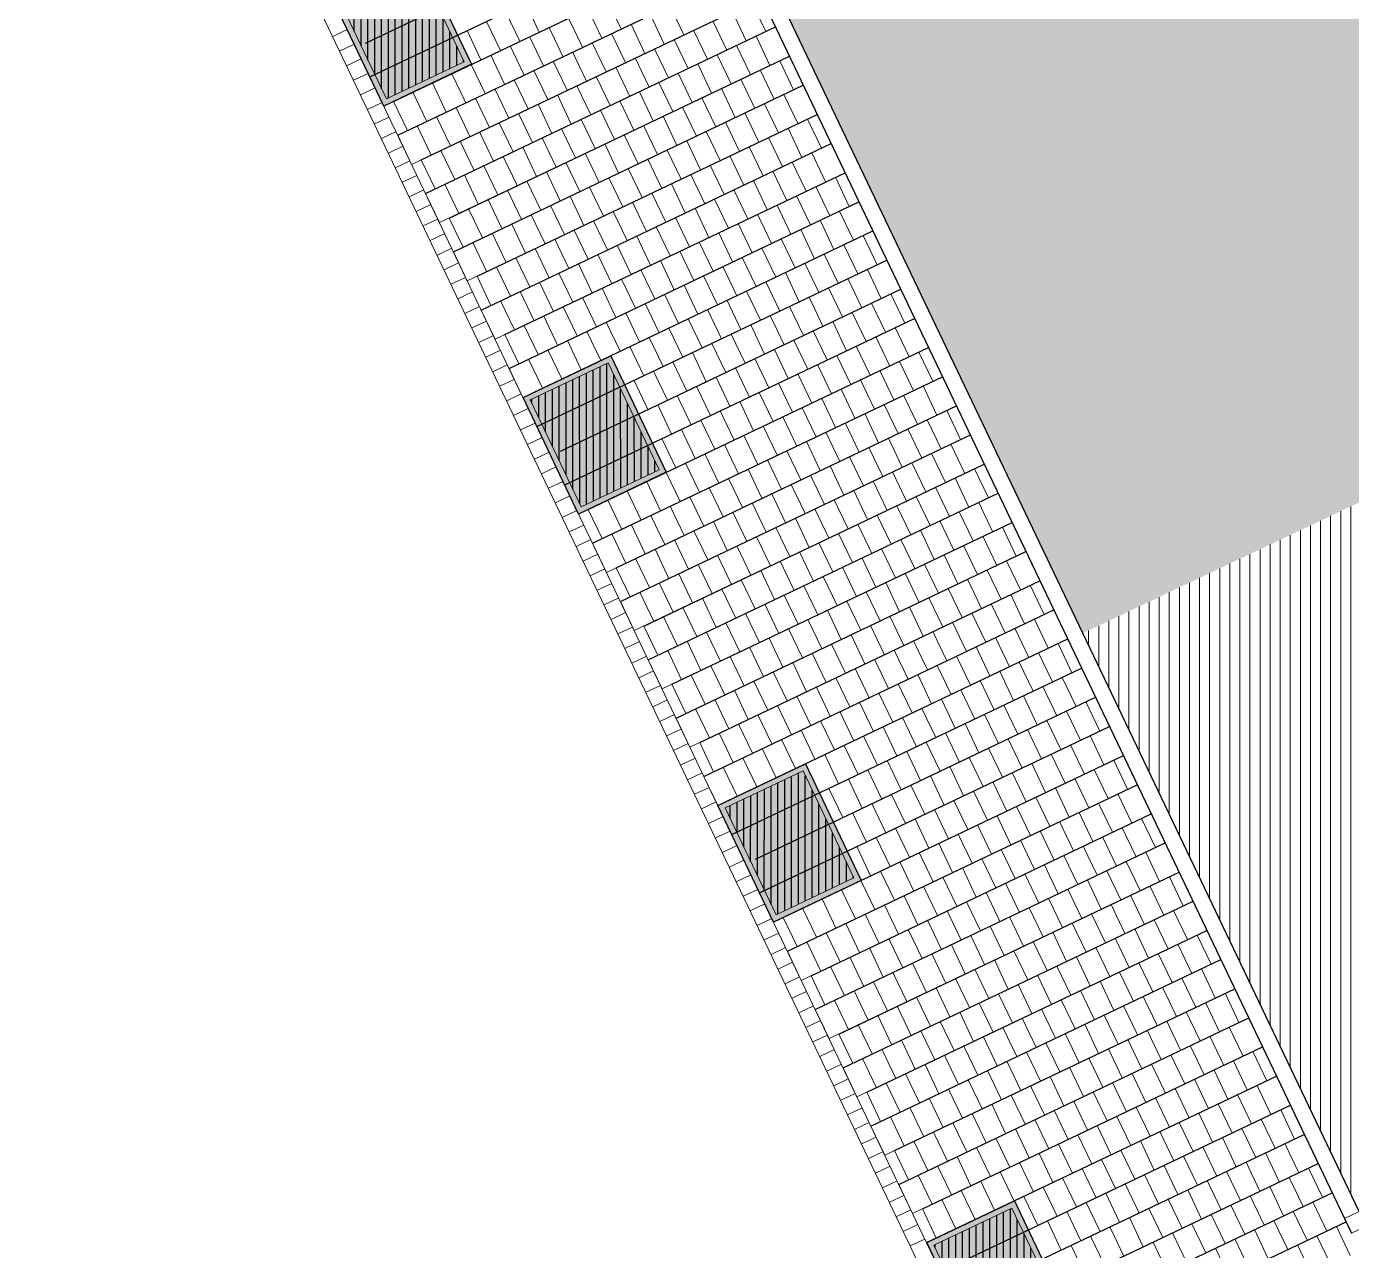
# Model space of a CAD drawing. Header units: metres. Extents: x 679599 to 680028, y 2748524 to 2748840.
# Drawn here: x 679599.68 to 679624.3, y 2748632.56 to 2748655.3 of the extents above; entities that cross this region are included whole.
import ezdxf

# ---------------------------------------------------------------- set-up
doc = ezdxf.new("R2010")
doc.units = ezdxf.units.M
doc.header["$LTSCALE"] = 5
doc.layers.add('00-AUX', color=2, linetype='Continuous', plot=False)
doc.layers.add('00-AUX Tree Pit', color=2, linetype='Continuous', plot=False)
for name, color, linetype, lineweight, plot in [('02-L-B-Channel', 140, 'Continuous', 5, False), ('02-L-B-Curb', 11, 'Continuous', 5, False), ('02-L-B-Gutter', 170, 'Continuous', 5, False)]:
    doc.layers.add(name, color=color, linetype=linetype, lineweight=lineweight, plot=plot)
for name, color, linetype, lineweight, true_color in [('02-L-Joints-Paviment_07_Precast Concrete Blocks 60X40', 7, 'Continuous', 5, 0x999999), ('03-TR-Pavement_01_Compacted Ground', 7, 'Continuous', 5, 0x5a4f30), ('03-TR-Pavement_06_Concrete Slab in situ', 7, 'Continuous', 9, 0xf7f7f7), ('03-TR-Pavement_07_Precast Concrete Blocks 60X40', 7, 'Continuous', 5, 0x999999)]:
    doc.layers.add(name, color=color, linetype=linetype, lineweight=lineweight, true_color=true_color)
doc.layers.add('03-TR-Tree Pit_Green', color=46, linetype='Continuous')
doc.layers.add('03-TR-Tree Pit_White', color=7, linetype='Continuous', true_color=0xfcfcfc)
doc.layers.add('04-BK-Tree Pit', color=6, linetype='Continuous', lineweight=5)

# ---------------------------------------------------------------- blocks, each defined once
blk = doc.blocks.new('*U19')
at = {"layer": '02-L-B-Channel'}
blk.add_lwpolyline([(0, 0), (0.001, 0.3)], dxfattribs=at)
blk = doc.blocks.new('*U20')
at = {"layer": '02-L-B-Curb', "color": 0, "linetype": 'ByBlock', "lineweight": -2, "transparency": 16777216, "rotation": 295.526997418791}
for p in [(679605.369, 2748655.112), (679605.498, 2748654.841), (679605.627, 2748654.571), (679605.756, 2748654.3), (679605.886, 2748654.029), (679606.015, 2748653.759), (679606.144, 2748653.488), (679606.274, 2748653.217), (679606.403, 2748652.946), (679606.532, 2748652.676), (679606.661, 2748652.405), (679606.791, 2748652.134), (679606.92, 2748651.864), (679607.049, 2748651.593), (679607.179, 2748651.322), (679607.308, 2748651.051), (679607.437, 2748650.781), (679607.566, 2748650.51), (679607.696, 2748650.239), (679607.825, 2748649.969), (679607.954, 2748649.698), (679608.084, 2748649.427), (679608.213, 2748649.156), (679608.342, 2748648.886), (679608.471, 2748648.615), (679608.601, 2748648.344), (679608.73, 2748648.074), (679608.859, 2748647.803), (679608.988, 2748647.532), (679609.118, 2748647.261), (679609.247, 2748646.991), (679609.376, 2748646.72), (679609.506, 2748646.449), (679609.635, 2748646.179), (679609.764, 2748645.908), (679609.893, 2748645.637), (679610.023, 2748645.366), (679610.152, 2748645.096), (679610.281, 2748644.825), (679610.411, 2748644.554), (679610.54, 2748644.284), (679610.669, 2748644.013), (679610.798, 2748643.742), (679610.928, 2748643.471), (679611.057, 2748643.201), (679611.186, 2748642.93), (679611.316, 2748642.659), (679611.445, 2748642.389), (679611.574, 2748642.118), (679611.703, 2748641.847), (679611.833, 2748641.576), (679611.962, 2748641.306), (679612.091, 2748641.035), (679612.221, 2748640.764), (679612.35, 2748640.494), (679612.479, 2748640.223), (679612.608, 2748639.952), (679612.738, 2748639.681), (679612.867, 2748639.411), (679612.996, 2748639.14), (679613.125, 2748638.869), (679613.255, 2748638.599), (679613.384, 2748638.328), (679613.513, 2748638.057), (679613.643, 2748637.786), (679613.772, 2748637.516), (679613.901, 2748637.245), (679614.03, 2748636.974), (679614.16, 2748636.704), (679614.289, 2748636.433), (679614.418, 2748636.162), (679614.548, 2748635.891), (679614.677, 2748635.621), (679614.806, 2748635.35), (679614.935, 2748635.079), (679615.065, 2748634.809), (679615.194, 2748634.538), (679615.323, 2748634.267), (679615.453, 2748633.996), (679615.582, 2748633.726), (679615.711, 2748633.455), (679615.84, 2748633.184), (679615.97, 2748632.914), (679616.099, 2748632.643)]:
    blk.add_blockref('*U19', p, dxfattribs=at)
blk = doc.blocks.new('ALCORQUE RECTANGULAR')
at = {"layer": '03-TR-Tree Pit_Green', "ltscale": 0.3}
h = blk.add_hatch(dxfattribs=at)
h.set_pattern_fill('ANSI31', color=256, scale=0.04, angle=-45)
h.set_pattern_definition([(360, (-2068898.16958, 3428624.0145), (3e-17, 0.127), [])])
h.paths.add_polyline_path([(679903.391, 2748647.421), (679902.702, 2748648.869), (679904.689, 2748649.814), (679905.377, 2748648.367)])
at = {"layer": '03-TR-Tree Pit_White'}
h = blk.add_hatch(color=256, dxfattribs=at)
h.dxf.hatch_style = 1
h.paths.add_polyline_path([(679903.344, 2748647.288), (679902.569, 2748648.916), (679904.736, 2748649.947), (679905.511, 2748648.319)])
at = {"layer": '02-L-B-Curb'}
blk.add_lwpolyline([(679903.344, 2748647.288), (679902.569, 2748648.916), (679904.736, 2748649.947), (679905.511, 2748648.319)], close=True, dxfattribs=at)
at = {"layer": '02-L-B-Curb', "color": 6}
blk.add_lwpolyline([(679903.391, 2748647.421), (679902.702, 2748648.868), (679904.689, 2748649.814), (679905.378, 2748648.366)], close=True, dxfattribs=at)

msp = doc.modelspace()

# ---------------------------------------------------------------- hatches: boundary and pattern name
at = {"layer": '03-TR-Pavement_01_Compacted Ground', "linetype": 'Continuous'}
h = msp.add_hatch(dxfattribs=at)
h.set_pattern_fill('ANSI31', color=256, scale=0.059, angle=45)
h.set_pattern_definition([(90, (652974.11672, 2717198.73223), (-0.187325, 0), [])])
h.paths.add_polyline_path([(679627.965, 2748648.126), (679619.306, 2748644.028), (679624.438, 2748633.281), (679643.219, 2748642.218), (679635.325, 2748666.118), (679612.376, 2748658.539), (679613.109, 2748657.004), (679621.777, 2748661.129)])
h.paths.add_polyline_path([(679643.184, 2748627.108), (679645.247, 2748622.773), (679640.913, 2748620.711), (679638.85, 2748625.045)])
h.paths.add_polyline_path([(679649.344, 2748581.128), (679662.013, 2748585.317), (679645.021, 2748636.762), (679626.168, 2748629.658)])
at = {"layer": '03-TR-Pavement_06_Concrete Slab in situ', "linetype": 'Continuous'}
h = msp.add_hatch(color=256, dxfattribs=at)
h.dxf.hatch_style = 1
h.paths.add_polyline_path([(679621.777, 2748661.129), (679613.109, 2748657.004), (679619.306, 2748644.028), (679627.965, 2748648.126)])

# ---------------------------------------------------------------- linework, layer by layer
at = {"layer": '00-AUX', "ltscale": 0.3}
for points in [[(679635.325, 2748666.118), (679643.219, 2748642.218), (679624.438, 2748633.281), (679612.376, 2748658.539)], [(679611.958, 2748658.717), (679624.296, 2748632.881)]]:
    msp.add_lwpolyline(points, dxfattribs=at)
at = {"layer": '00-AUX'}
for points in [[(679605.981, 2748654.99), (679612.302, 2748657.997)], [(679606.059, 2748654.362), (679612.561, 2748657.456)], [(679606.498, 2748653.907), (679612.819, 2748656.915)], [(679606.576, 2748653.279), (679613.078, 2748656.373)], [(679607.015, 2748652.824), (679613.336, 2748655.832)], [(679607.093, 2748652.196), (679613.595, 2748655.29)], [(679607.533, 2748651.741), (679613.853, 2748654.749)], [(679607.611, 2748651.114), (679614.112, 2748654.207)], [(679608.05, 2748650.658), (679614.371, 2748653.666)], [(679608.128, 2748650.031), (679614.629, 2748653.125)], [(679608.567, 2748649.575), (679614.888, 2748652.583)], [(679608.645, 2748648.948), (679615.146, 2748652.042)], [(679609.084, 2748648.492), (679615.405, 2748651.5)], [(679609.162, 2748647.865), (679615.663, 2748650.959)], [(679609.601, 2748647.41), (679615.922, 2748650.417)], [(679609.679, 2748646.782), (679616.18, 2748649.876)], [(679610.118, 2748646.327), (679616.439, 2748649.335)], [(679610.196, 2748645.699), (679616.698, 2748648.793)], [(679610.635, 2748645.244), (679616.956, 2748648.252)], [(679610.713, 2748644.616), (679617.215, 2748647.71)], [(679611.152, 2748644.161), (679617.473, 2748647.169)], [(679611.23, 2748643.534), (679617.732, 2748646.627)], [(679611.67, 2748643.078), (679617.99, 2748646.086)], [(679611.748, 2748642.451), (679618.249, 2748645.545)], [(679612.187, 2748641.995), (679618.508, 2748645.003)], [(679612.265, 2748641.368), (679618.766, 2748644.462)], [(679612.704, 2748640.912), (679619.025, 2748643.92)], [(679612.782, 2748640.285), (679619.283, 2748643.379)], [(679613.221, 2748639.83), (679619.542, 2748642.837)], [(679613.299, 2748639.202), (679619.8, 2748642.296)], [(679613.738, 2748638.747), (679620.059, 2748641.755)], [(679613.816, 2748638.119), (679620.317, 2748641.213)], [(679614.255, 2748637.664), (679620.576, 2748640.672)], [(679614.333, 2748637.036), (679620.835, 2748640.13)], [(679614.772, 2748636.581), (679621.093, 2748639.589)], [(679614.85, 2748635.954), (679621.352, 2748639.047)], [(679615.289, 2748635.498), (679621.61, 2748638.506)], [(679615.367, 2748634.871), (679621.869, 2748637.964)], [(679615.807, 2748634.415), (679622.127, 2748637.423)], [(679615.885, 2748633.788), (679622.386, 2748636.882)], [(679616.324, 2748633.332), (679622.645, 2748636.34)], [(679616.402, 2748632.705), (679622.903, 2748635.799)], [(679616.841, 2748632.249), (679623.162, 2748635.257)], [(679616.919, 2748631.622), (679623.42, 2748634.716)], [(679617.358, 2748631.167), (679623.679, 2748634.174)], [(679617.436, 2748630.539), (679623.937, 2748633.633)], [(679617.875, 2748630.084), (679624.196, 2748633.092)]]:
    msp.add_lwpolyline(points, dxfattribs=at)
at = {"layer": '00-AUX Tree Pit'}
for points in [[(679607.946, 2748654.596), (679606.318, 2748653.821), (679605.286, 2748655.988), (679606.915, 2748656.763)], [(679611.566, 2748647.016), (679609.938, 2748646.241), (679608.906, 2748648.408), (679610.535, 2748649.183)], [(679615.185, 2748639.435), (679613.557, 2748638.661), (679612.526, 2748640.828), (679614.154, 2748641.603)], [(679619.064, 2748631.314), (679617.436, 2748630.539), (679616.404, 2748632.706), (679618.033, 2748633.481)]]:
    msp.add_lwpolyline(points, close=True, dxfattribs=at)
at = {"layer": '02-L-B-Channel'}
for points in [[(679599.951, 2748667.152), (679667.864, 2748524.936)], [(679667.589, 2748524.823), (679599.68, 2748667.024)]]:
    msp.add_lwpolyline(points, dxfattribs=at)
at = {"layer": '02-L-B-Curb', "ltscale": 0.3}
for points in [[(679612.376, 2748658.539), (679624.438, 2748633.281)], [(679612.089, 2748658.444), (679624.167, 2748633.152)]]:
    msp.add_lwpolyline(points, dxfattribs=at)
at = {"layer": '02-L-B-Gutter'}
msp.add_lwpolyline([(679624.296, 2748632.881), (679643.587, 2748642.061), (679643.492, 2748642.348), (679624.167, 2748633.152), (679624.296, 2748632.881)], dxfattribs=at)
at = {"layer": '02-L-Joints-Paviment_07_Precast Concrete Blocks 60X40'}
for points in [[(679610.471, 2748655.797), (679610.73, 2748655.256)], [(679608.588, 2748655.565), (679608.846, 2748655.024)], [(679608.949, 2748655.737), (679609.207, 2748655.196)], [(679610.11, 2748655.625), (679610.369, 2748655.084)], [(679611.633, 2748655.686), (679611.892, 2748655.144)], [(679612.795, 2748655.574), (679613.053, 2748655.032)], [(679613.156, 2748655.746), (679613.414, 2748655.204)], [(679608.226, 2748655.393), (679608.485, 2748654.852)], [(679609.749, 2748655.454), (679610.008, 2748654.912)], [(679610.911, 2748655.342), (679611.169, 2748654.8)], [(679611.272, 2748655.514), (679611.53, 2748654.972)], [(679612.433, 2748655.402), (679612.692, 2748654.861)], [(679607.865, 2748655.222), (679608.124, 2748654.68)], [(679609.027, 2748655.11), (679609.285, 2748654.568)], [(679609.388, 2748655.282), (679609.646, 2748654.74)], [(679610.549, 2748655.17), (679610.808, 2748654.629)], [(679611.711, 2748655.058), (679611.97, 2748654.517)], [(679612.072, 2748655.23), (679612.331, 2748654.689)], [(679613.234, 2748655.118), (679613.492, 2748654.577)], [(679613.595, 2748655.29), (679613.853, 2748654.749)], [(679608.666, 2748654.938), (679608.924, 2748654.397)], [(679609.827, 2748654.826), (679610.086, 2748654.285)], [(679610.188, 2748654.998), (679610.447, 2748654.457)], [(679611.35, 2748654.886), (679611.608, 2748654.345)], [(679612.872, 2748654.946), (679613.131, 2748654.405)], [(679607.943, 2748654.594), (679608.202, 2748654.053)], [(679608.304, 2748654.766), (679608.563, 2748654.225)], [(679609.466, 2748654.654), (679609.724, 2748654.113)], [(679610.989, 2748654.714), (679611.247, 2748654.173)], [(679612.15, 2748654.603), (679612.409, 2748654.061)], [(679612.511, 2748654.775), (679612.77, 2748654.233)], [(679613.673, 2748654.663), (679613.931, 2748654.121)], [(679607.582, 2748654.422), (679607.84, 2748653.881)], [(679609.105, 2748654.482), (679609.363, 2748653.941)], [(679610.266, 2748654.371), (679610.525, 2748653.829)], [(679610.627, 2748654.543), (679610.886, 2748654.001)], [(679611.789, 2748654.431), (679612.047, 2748653.889)], [(679612.95, 2748654.319), (679613.209, 2748653.778)], [(679613.312, 2748654.491), (679613.57, 2748653.95)], [(679606.86, 2748654.079), (679607.118, 2748653.537)], [(679607.221, 2748654.25), (679607.479, 2748653.709)], [(679608.382, 2748654.139), (679608.641, 2748653.597)], [(679608.743, 2748654.311), (679609.002, 2748653.769)], [(679609.905, 2748654.199), (679610.164, 2748653.657)], [(679611.067, 2748654.087), (679611.325, 2748653.546)], [(679611.428, 2748654.259), (679611.686, 2748653.718)], [(679612.589, 2748654.147), (679612.848, 2748653.606)], [(679614.112, 2748654.207), (679614.371, 2748653.666)], [(679606.498, 2748653.907), (679606.757, 2748653.365)], [(679608.021, 2748653.967), (679608.28, 2748653.425)], [(679609.183, 2748653.855), (679609.441, 2748653.314)], [(679609.544, 2748654.027), (679609.802, 2748653.486)], [(679610.705, 2748653.915), (679610.964, 2748653.374)], [(679612.228, 2748653.975), (679612.487, 2748653.434)], [(679613.39, 2748653.864), (679613.648, 2748653.322)], [(679613.751, 2748654.036), (679614.009, 2748653.494)], [(679607.299, 2748653.623), (679607.557, 2748653.082)], [(679607.66, 2748653.795), (679607.918, 2748653.254)], [(679608.821, 2748653.683), (679609.08, 2748653.142)], [(679610.344, 2748653.743), (679610.603, 2748653.202)], [(679611.506, 2748653.632), (679611.764, 2748653.09)], [(679611.867, 2748653.803), (679612.125, 2748653.262)], [(679613.028, 2748653.692), (679613.287, 2748653.15)], [(679614.19, 2748653.58), (679614.449, 2748653.039)], [(679606.938, 2748653.451), (679607.196, 2748652.91)], [(679608.099, 2748653.339), (679608.358, 2748652.798)], [(679608.46, 2748653.511), (679608.719, 2748652.97)], [(679609.622, 2748653.4), (679609.88, 2748652.858)], [(679609.983, 2748653.571), (679610.242, 2748653.03)], [(679611.145, 2748653.46), (679611.403, 2748652.918)], [(679612.306, 2748653.348), (679612.565, 2748652.807)], [(679612.667, 2748653.52), (679612.926, 2748652.978)], [(679613.829, 2748653.408), (679614.087, 2748652.867)], [(679606.576, 2748653.279), (679606.835, 2748652.738)], [(679607.738, 2748653.168), (679607.996, 2748652.626)], [(679609.261, 2748653.228), (679609.519, 2748652.686)], [(679610.422, 2748653.116), (679610.681, 2748652.575)], [(679610.783, 2748653.288), (679611.042, 2748652.746)], [(679611.945, 2748653.176), (679612.203, 2748652.635)], [(679613.468, 2748653.236), (679613.726, 2748652.695)], [(679614.629, 2748653.125), (679614.888, 2748652.583)], [(679607.377, 2748652.996), (679607.635, 2748652.454)], [(679608.538, 2748652.884), (679608.797, 2748652.343)], [(679608.899, 2748653.056), (679609.158, 2748652.514)], [(679610.061, 2748652.944), (679610.32, 2748652.403)], [(679611.584, 2748653.004), (679611.842, 2748652.463)], [(679612.745, 2748652.893), (679613.004, 2748652.351)], [(679613.106, 2748653.064), (679613.365, 2748652.523)], [(679614.268, 2748652.953), (679614.526, 2748652.411)], [(679607.015, 2748652.824), (679607.274, 2748652.282)], [(679608.177, 2748652.712), (679608.436, 2748652.171)], [(679609.339, 2748652.6), (679609.597, 2748652.059)], [(679609.7, 2748652.772), (679609.958, 2748652.231)], [(679610.861, 2748652.66), (679611.12, 2748652.119)], [(679611.222, 2748652.832), (679611.481, 2748652.291)], [(679612.384, 2748652.721), (679612.643, 2748652.179)], [(679613.546, 2748652.609), (679613.804, 2748652.067)], [(679613.907, 2748652.781), (679614.165, 2748652.239)], [(679607.455, 2748652.368), (679607.713, 2748651.827)], [(679607.816, 2748652.54), (679608.074, 2748651.999)], [(679608.977, 2748652.428), (679609.236, 2748651.887)], [(679610.5, 2748652.489), (679610.759, 2748651.947)], [(679611.662, 2748652.377), (679611.92, 2748651.835)], [(679612.023, 2748652.549), (679612.281, 2748652.007)], [(679613.184, 2748652.437), (679613.443, 2748651.896)], [(679614.707, 2748652.497), (679614.966, 2748651.956)], [(679607.093, 2748652.196), (679607.352, 2748651.655)], [(679608.616, 2748652.257), (679608.875, 2748651.715)], [(679609.778, 2748652.145), (679610.036, 2748651.603)], [(679610.139, 2748652.317), (679610.397, 2748651.775)], [(679611.3, 2748652.205), (679611.559, 2748651.664)], [(679612.823, 2748652.265), (679613.082, 2748651.724)], [(679613.985, 2748652.153), (679614.243, 2748651.612)], [(679614.346, 2748652.325), (679614.604, 2748651.784)], [(679607.894, 2748651.913), (679608.152, 2748651.371)], [(679608.255, 2748652.085), (679608.514, 2748651.543)], [(679609.417, 2748651.973), (679609.675, 2748651.432)], [(679610.578, 2748651.861), (679610.837, 2748651.32)], [(679610.939, 2748652.033), (679611.198, 2748651.492)], [(679612.101, 2748651.921), (679612.359, 2748651.38)], [(679612.462, 2748652.093), (679612.721, 2748651.552)], [(679613.624, 2748651.982), (679613.882, 2748651.44)], [(679614.785, 2748651.87), (679615.044, 2748651.328)], [(679615.146, 2748652.042), (679615.405, 2748651.5)], [(679607.533, 2748651.741), (679607.791, 2748651.2)], [(679608.694, 2748651.629), (679608.953, 2748651.088)], [(679609.055, 2748651.801), (679609.314, 2748651.26)], [(679610.217, 2748651.689), (679610.475, 2748651.148)], [(679611.74, 2748651.75), (679611.998, 2748651.208)], [(679612.901, 2748651.638), (679613.16, 2748651.096)], [(679613.262, 2748651.81), (679613.521, 2748651.268)], [(679614.424, 2748651.698), (679614.682, 2748651.156)], [(679608.333, 2748651.457), (679608.592, 2748650.916)], [(679609.856, 2748651.517), (679610.114, 2748650.976)], [(679611.017, 2748651.406), (679611.276, 2748650.864)], [(679611.378, 2748651.578), (679611.637, 2748651.036)], [(679612.54, 2748651.466), (679612.799, 2748650.924)], [(679614.063, 2748651.526), (679614.321, 2748650.985)], [(679615.224, 2748651.414), (679615.483, 2748650.873)], [(679607.972, 2748651.285), (679608.23, 2748650.744)], [(679609.133, 2748651.174), (679609.392, 2748650.632)], [(679609.494, 2748651.346), (679609.753, 2748650.804)], [(679610.656, 2748651.234), (679610.915, 2748650.692)], [(679611.818, 2748651.122), (679612.076, 2748650.581)], [(679612.179, 2748651.294), (679612.437, 2748650.753)], [(679613.34, 2748651.182), (679613.599, 2748650.641)], [(679613.701, 2748651.354), (679613.96, 2748650.813)], [(679614.863, 2748651.242), (679615.122, 2748650.701)], [(679607.611, 2748651.114), (679607.869, 2748650.572)], [(679608.772, 2748651.002), (679609.031, 2748650.46)], [(679609.934, 2748650.89), (679610.192, 2748650.349)], [(679610.295, 2748651.062), (679610.553, 2748650.521)], [(679611.456, 2748650.95), (679611.715, 2748650.409)], [(679612.979, 2748651.01), (679613.238, 2748650.469)], [(679614.141, 2748650.899), (679614.399, 2748650.357)], [(679614.502, 2748651.071), (679614.76, 2748650.529)], [(679615.663, 2748650.959), (679615.922, 2748650.417)], [(679608.05, 2748650.658), (679608.308, 2748650.117)], [(679608.411, 2748650.83), (679608.669, 2748650.289)], [(679609.572, 2748650.718), (679609.831, 2748650.177)], [(679611.095, 2748650.778), (679611.354, 2748650.237)], [(679612.257, 2748650.667), (679612.515, 2748650.125)], [(679612.618, 2748650.839), (679612.876, 2748650.297)], [(679613.779, 2748650.727), (679614.038, 2748650.185)], [(679615.302, 2748650.787), (679615.561, 2748650.246)], [(679609.211, 2748650.546), (679609.47, 2748650.005)], [(679610.373, 2748650.435), (679610.631, 2748649.893)], [(679610.734, 2748650.607), (679610.993, 2748650.065)], [(679611.896, 2748650.495), (679612.154, 2748649.953)], [(679613.057, 2748650.383), (679613.316, 2748649.842)], [(679613.418, 2748650.555), (679613.677, 2748650.013)], [(679614.58, 2748650.443), (679614.838, 2748649.902)], [(679614.941, 2748650.615), (679615.2, 2748650.074)], [(679608.489, 2748650.203), (679608.747, 2748649.661)], [(679608.85, 2748650.374), (679609.109, 2748649.833)], [(679610.012, 2748650.263), (679610.27, 2748649.721)], [(679611.173, 2748650.151), (679611.432, 2748649.61)], [(679611.534, 2748650.323), (679611.793, 2748649.781)], [(679612.696, 2748650.211), (679612.954, 2748649.67)], [(679614.219, 2748650.271), (679614.477, 2748649.73)], [(679615.38, 2748650.16), (679615.639, 2748649.618)], [(679615.741, 2748650.331), (679616, 2748649.79)], [(679608.128, 2748650.031), (679608.386, 2748649.489)], [(679609.289, 2748649.919), (679609.548, 2748649.378)], [(679609.65, 2748650.091), (679609.909, 2748649.549)], [(679610.812, 2748649.979), (679611.071, 2748649.438)], [(679612.335, 2748650.039), (679612.593, 2748649.498)], [(679613.496, 2748649.928), (679613.755, 2748649.386)], [(679613.857, 2748650.099), (679614.116, 2748649.558)], [(679615.019, 2748649.988), (679615.278, 2748649.446)], [(679608.928, 2748649.747), (679609.187, 2748649.206)], [(679610.451, 2748649.807), (679610.709, 2748649.266)], [(679611.612, 2748649.696), (679611.871, 2748649.154)], [(679611.974, 2748649.867), (679612.232, 2748649.326)], [(679613.135, 2748649.756), (679613.394, 2748649.214)], [(679614.297, 2748649.644), (679614.555, 2748649.103)], [(679614.658, 2748649.816), (679614.916, 2748649.274)], [(679615.819, 2748649.704), (679616.078, 2748649.163)], [(679616.18, 2748649.876), (679616.439, 2748649.335)], [(679608.567, 2748649.575), (679608.825, 2748649.034)], [(679609.728, 2748649.464), (679609.987, 2748648.922)], [(679610.09, 2748649.635), (679610.348, 2748649.094)], [(679611.251, 2748649.524), (679611.51, 2748648.982)], [(679612.413, 2748649.412), (679612.671, 2748648.87)], [(679612.774, 2748649.584), (679613.032, 2748649.042)], [(679613.935, 2748649.472), (679614.194, 2748648.931)], [(679615.458, 2748649.532), (679615.717, 2748648.991)], [(679609.367, 2748649.292), (679609.626, 2748648.75)], [(679610.89, 2748649.352), (679611.148, 2748648.81)], [(679612.051, 2748649.24), (679612.31, 2748648.699)], [(679613.574, 2748649.3), (679613.833, 2748648.759)], [(679614.736, 2748649.188), (679614.994, 2748648.647)], [(679615.097, 2748649.36), (679615.355, 2748648.819)], [(679616.258, 2748649.249), (679616.517, 2748648.707)], [(679608.645, 2748648.948), (679608.903, 2748648.406)], [(679609.006, 2748649.12), (679609.265, 2748648.578)], [(679611.69, 2748649.068), (679611.949, 2748648.527)], [(679612.852, 2748648.956), (679613.11, 2748648.415)], [(679613.213, 2748649.128), (679613.472, 2748648.587)], [(679614.375, 2748649.017), (679614.633, 2748648.475)], [(679615.536, 2748648.905), (679615.795, 2748648.363)], [(679615.897, 2748649.077), (679616.156, 2748648.535)], [(679610.968, 2748648.724), (679611.226, 2748648.183)], [(679611.329, 2748648.896), (679611.588, 2748648.355)], [(679612.491, 2748648.785), (679612.749, 2748648.243)], [(679613.652, 2748648.673), (679613.911, 2748648.131)], [(679614.013, 2748648.845), (679614.272, 2748648.303)], [(679615.175, 2748648.733), (679615.433, 2748648.192)], [(679616.698, 2748648.793), (679616.956, 2748648.252)], [(679611.768, 2748648.441), (679612.027, 2748647.899)], [(679612.129, 2748648.613), (679612.388, 2748648.071)], [(679613.291, 2748648.501), (679613.55, 2748647.96)], [(679614.814, 2748648.561), (679615.072, 2748648.02)], [(679615.975, 2748648.449), (679616.234, 2748647.908)], [(679616.336, 2748648.621), (679616.595, 2748648.08)], [(679611.407, 2748648.269), (679611.666, 2748647.727)], [(679612.93, 2748648.329), (679613.188, 2748647.788)], [(679614.091, 2748648.217), (679614.35, 2748647.676)], [(679614.453, 2748648.389), (679614.711, 2748647.848)], [(679615.614, 2748648.277), (679615.873, 2748647.736)], [(679616.776, 2748648.166), (679617.034, 2748647.624)], [(679612.207, 2748647.985), (679612.466, 2748647.444)], [(679612.569, 2748648.157), (679612.827, 2748647.616)], [(679613.73, 2748648.045), (679613.989, 2748647.504)], [(679614.892, 2748647.934), (679615.15, 2748647.392)], [(679615.253, 2748648.106), (679615.511, 2748647.564)], [(679616.414, 2748647.994), (679616.673, 2748647.452)], [(679611.846, 2748647.813), (679612.105, 2748647.272)], [(679613.008, 2748647.702), (679613.266, 2748647.16)], [(679613.369, 2748647.874), (679613.628, 2748647.332)], [(679614.53, 2748647.762), (679614.789, 2748647.22)], [(679616.053, 2748647.822), (679616.312, 2748647.281)], [(679617.215, 2748647.71), (679617.473, 2748647.169)], [(679611.485, 2748647.642), (679611.744, 2748647.1)], [(679612.647, 2748647.53), (679612.905, 2748646.988)], [(679614.169, 2748647.59), (679614.428, 2748647.049)], [(679615.331, 2748647.478), (679615.589, 2748646.937)], [(679615.692, 2748647.65), (679615.951, 2748647.109)], [(679616.854, 2748647.538), (679617.112, 2748646.997)], [(679611.924, 2748647.186), (679612.183, 2748646.645)], [(679612.285, 2748647.358), (679612.544, 2748646.817)], [(679613.447, 2748647.246), (679613.705, 2748646.705)], [(679613.808, 2748647.418), (679614.067, 2748646.877)], [(679614.97, 2748647.306), (679615.228, 2748646.765)], [(679616.131, 2748647.195), (679616.39, 2748646.653)], [(679616.492, 2748647.366), (679616.751, 2748646.825)], [(679611.563, 2748647.014), (679611.822, 2748646.473)], [(679613.086, 2748647.074), (679613.344, 2748646.533)], [(679614.247, 2748646.963), (679614.506, 2748646.421)], [(679614.608, 2748647.134), (679614.867, 2748646.593)], [(679615.77, 2748647.023), (679616.029, 2748646.481)], [(679617.293, 2748647.083), (679617.551, 2748646.541)], [(679611.202, 2748646.842), (679611.46, 2748646.301)], [(679612.363, 2748646.731), (679612.622, 2748646.189)], [(679612.725, 2748646.902), (679612.983, 2748646.361)], [(679613.886, 2748646.791), (679614.145, 2748646.249)], [(679615.409, 2748646.851), (679615.667, 2748646.309)], [(679616.57, 2748646.739), (679616.829, 2748646.198)], [(679616.932, 2748646.911), (679617.19, 2748646.37)], [(679610.479, 2748646.499), (679610.738, 2748645.957)], [(679610.841, 2748646.67), (679611.099, 2748646.129)], [(679612.002, 2748646.559), (679612.261, 2748646.017)], [(679613.164, 2748646.447), (679613.422, 2748645.906)], [(679613.525, 2748646.619), (679613.783, 2748646.077)], [(679614.686, 2748646.507), (679614.945, 2748645.966)], [(679615.048, 2748646.679), (679615.306, 2748646.138)], [(679616.209, 2748646.567), (679616.468, 2748646.026)], [(679617.371, 2748646.455), (679617.629, 2748645.914)], [(679617.732, 2748646.627), (679617.99, 2748646.086)], [(679610.118, 2748646.327), (679610.377, 2748645.785)], [(679611.28, 2748646.215), (679611.538, 2748645.674)], [(679611.641, 2748646.387), (679611.9, 2748645.845)], [(679612.802, 2748646.275), (679613.061, 2748645.734)], [(679614.325, 2748646.335), (679614.584, 2748645.794)], [(679615.487, 2748646.223), (679615.745, 2748645.682)], [(679615.848, 2748646.395), (679616.107, 2748645.854)], [(679617.009, 2748646.284), (679617.268, 2748645.742)], [(679610.919, 2748646.043), (679611.177, 2748645.502)], [(679612.441, 2748646.103), (679612.7, 2748645.562)], [(679613.603, 2748645.991), (679613.861, 2748645.45)], [(679613.964, 2748646.163), (679614.223, 2748645.622)], [(679615.126, 2748646.052), (679615.384, 2748645.51)], [(679616.648, 2748646.112), (679616.907, 2748645.57)], [(679617.81, 2748646), (679618.068, 2748645.459)], [(679610.557, 2748645.871), (679610.816, 2748645.33)], [(679611.719, 2748645.759), (679611.977, 2748645.218)], [(679612.08, 2748645.931), (679612.339, 2748645.39)], [(679613.242, 2748645.82), (679613.5, 2748645.278)], [(679614.403, 2748645.708), (679614.662, 2748645.166)], [(679614.764, 2748645.88), (679615.023, 2748645.338)], [(679615.926, 2748645.768), (679616.184, 2748645.227)], [(679616.287, 2748645.94), (679616.546, 2748645.398)], [(679617.449, 2748645.828), (679617.707, 2748645.287)], [(679610.196, 2748645.699), (679610.455, 2748645.158)], [(679611.358, 2748645.588), (679611.616, 2748645.046)], [(679612.519, 2748645.476), (679612.778, 2748644.934)], [(679612.88, 2748645.648), (679613.139, 2748645.106)], [(679614.042, 2748645.536), (679614.301, 2748644.995)], [(679615.565, 2748645.596), (679615.823, 2748645.055)], [(679616.726, 2748645.484), (679616.985, 2748644.943)], [(679617.087, 2748645.656), (679617.346, 2748645.115)], [(679618.249, 2748645.545), (679618.508, 2748645.003)], [(679610.635, 2748645.244), (679610.894, 2748644.702)], [(679610.997, 2748645.416), (679611.255, 2748644.874)], [(679612.158, 2748645.304), (679612.417, 2748644.763)], [(679613.681, 2748645.364), (679613.939, 2748644.823)], [(679614.842, 2748645.252), (679615.101, 2748644.711)], [(679615.204, 2748645.424), (679615.462, 2748644.883)], [(679616.365, 2748645.312), (679616.624, 2748644.771)], [(679617.888, 2748645.373), (679618.146, 2748644.831)], [(679611.797, 2748645.132), (679612.055, 2748644.591)], [(679612.958, 2748645.02), (679613.217, 2748644.479)], [(679613.32, 2748645.192), (679613.578, 2748644.651)], [(679614.481, 2748645.08), (679614.74, 2748644.539)], [(679615.643, 2748644.969), (679615.901, 2748644.427)], [(679616.004, 2748645.141), (679616.262, 2748644.599)], [(679617.165, 2748645.029), (679617.424, 2748644.487)], [(679617.527, 2748645.201), (679617.785, 2748644.659)], [(679611.075, 2748644.788), (679611.333, 2748644.247)], [(679611.436, 2748644.96), (679611.694, 2748644.419)], [(679612.597, 2748644.848), (679612.856, 2748644.307)], [(679613.759, 2748644.737), (679614.017, 2748644.195)], [(679614.12, 2748644.909), (679614.379, 2748644.367)], [(679615.282, 2748644.797), (679615.54, 2748644.255)], [(679616.804, 2748644.857), (679617.063, 2748644.316)], [(679617.966, 2748644.745), (679618.224, 2748644.204)], [(679618.327, 2748644.917), (679618.586, 2748644.376)], [(679610.713, 2748644.616), (679610.972, 2748644.075)], [(679611.875, 2748644.505), (679612.133, 2748643.963)], [(679612.236, 2748644.677), (679612.495, 2748644.135)], [(679613.398, 2748644.565), (679613.656, 2748644.023)], [(679614.92, 2748644.625), (679615.179, 2748644.084)], [(679616.082, 2748644.513), (679616.34, 2748643.972)], [(679616.443, 2748644.685), (679616.702, 2748644.144)], [(679617.605, 2748644.573), (679617.863, 2748644.032)], [(679611.514, 2748644.333), (679611.772, 2748643.791)], [(679613.036, 2748644.393), (679613.295, 2748643.852)], [(679614.198, 2748644.281), (679614.456, 2748643.74)], [(679614.559, 2748644.453), (679614.818, 2748643.912)], [(679615.721, 2748644.341), (679615.979, 2748643.8)], [(679616.882, 2748644.23), (679617.141, 2748643.688)], [(679617.243, 2748644.402), (679617.502, 2748643.86)], [(679618.405, 2748644.29), (679618.663, 2748643.748)], [(679618.766, 2748644.462), (679619.025, 2748643.92)], [(679611.152, 2748644.161), (679611.411, 2748643.62)], [(679612.314, 2748644.049), (679612.573, 2748643.508)], [(679612.675, 2748644.221), (679612.934, 2748643.68)], [(679613.837, 2748644.109), (679614.095, 2748643.568)], [(679614.998, 2748643.998), (679615.257, 2748643.456)], [(679615.359, 2748644.169), (679615.618, 2748643.628)], [(679616.521, 2748644.058), (679616.78, 2748643.516)], [(679618.044, 2748644.118), (679618.302, 2748643.576)], [(679611.953, 2748643.877), (679612.211, 2748643.336)], [(679613.114, 2748643.766), (679613.373, 2748643.224)], [(679613.476, 2748643.937), (679613.734, 2748643.396)], [(679614.637, 2748643.826), (679614.896, 2748643.284)], [(679616.16, 2748643.886), (679616.418, 2748643.344)], [(679617.321, 2748643.774), (679617.58, 2748643.233)], [(679617.683, 2748643.946), (679617.941, 2748643.405)], [(679618.844, 2748643.834), (679619.103, 2748643.293)], [(679611.23, 2748643.534), (679611.489, 2748642.992)], [(679611.592, 2748643.705), (679611.85, 2748643.164)], [(679612.753, 2748643.594), (679613.012, 2748643.052)], [(679614.276, 2748643.654), (679614.534, 2748643.112)], [(679615.437, 2748643.542), (679615.696, 2748643.001)], [(679615.799, 2748643.714), (679616.057, 2748643.173)], [(679616.96, 2748643.602), (679617.219, 2748643.061)], [(679618.122, 2748643.491), (679618.38, 2748642.949)], [(679618.483, 2748643.662), (679618.741, 2748643.121)], [(679612.031, 2748643.25), (679612.289, 2748642.709)], [(679612.392, 2748643.422), (679612.651, 2748642.88)], [(679613.554, 2748643.31), (679613.812, 2748642.769)], [(679613.915, 2748643.482), (679614.173, 2748642.941)], [(679615.076, 2748643.37), (679615.335, 2748642.829)], [(679616.238, 2748643.259), (679616.496, 2748642.717)], [(679616.599, 2748643.43), (679616.858, 2748642.889)], [(679617.761, 2748643.319), (679618.019, 2748642.777)], [(679619.283, 2748643.379), (679619.542, 2748642.837)], [(679611.67, 2748643.078), (679611.928, 2748642.537)], [(679613.192, 2748643.138), (679613.451, 2748642.597)], [(679614.354, 2748643.026), (679614.612, 2748642.485)], [(679614.715, 2748643.198), (679614.974, 2748642.657)], [(679615.877, 2748643.087), (679616.135, 2748642.545)], [(679617.399, 2748643.147), (679617.658, 2748642.605)], [(679618.561, 2748643.035), (679618.819, 2748642.494)], [(679618.922, 2748643.207), (679619.181, 2748642.665)], [(679612.47, 2748642.794), (679612.729, 2748642.253)], [(679612.831, 2748642.966), (679613.09, 2748642.425)], [(679613.993, 2748642.855), (679614.251, 2748642.313)], [(679615.515, 2748642.915), (679615.774, 2748642.373)], [(679616.677, 2748642.803), (679616.936, 2748642.262)], [(679617.038, 2748642.975), (679617.297, 2748642.433)], [(679618.2, 2748642.863), (679618.458, 2748642.322)], [(679619.361, 2748642.751), (679619.62, 2748642.21)], [(679612.109, 2748642.623), (679612.367, 2748642.081)], [(679613.27, 2748642.511), (679613.529, 2748641.969)], [(679613.631, 2748642.683), (679613.89, 2748642.141)], [(679614.793, 2748642.571), (679615.052, 2748642.03)], [(679615.154, 2748642.743), (679615.413, 2748642.201)], [(679616.316, 2748642.631), (679616.574, 2748642.09)], [(679617.477, 2748642.519), (679617.736, 2748641.978)], [(679617.838, 2748642.691), (679618.097, 2748642.15)], [(679619, 2748642.58), (679619.259, 2748642.038)], [(679611.748, 2748642.451), (679612.006, 2748641.909)], [(679612.909, 2748642.339), (679613.168, 2748641.798)], [(679614.432, 2748642.399), (679614.69, 2748641.858)], [(679615.593, 2748642.287), (679615.852, 2748641.746)], [(679615.955, 2748642.459), (679616.213, 2748641.918)], [(679617.116, 2748642.348), (679617.375, 2748641.806)], [(679618.639, 2748642.408), (679618.897, 2748641.866)], [(679619.8, 2748642.296), (679620.059, 2748641.755)], [(679612.548, 2748642.167), (679612.806, 2748641.626)], [(679613.709, 2748642.055), (679613.968, 2748641.514)], [(679614.071, 2748642.227), (679614.329, 2748641.686)], [(679615.232, 2748642.116), (679615.491, 2748641.574)], [(679616.755, 2748642.176), (679617.013, 2748641.634)], [(679617.916, 2748642.064), (679618.175, 2748641.522)], [(679618.278, 2748642.236), (679618.536, 2748641.694)], [(679619.439, 2748642.124), (679619.698, 2748641.583)], [(679612.187, 2748641.995), (679612.445, 2748641.454)], [(679613.348, 2748641.883), (679613.607, 2748641.342)], [(679614.51, 2748641.772), (679614.768, 2748641.23)], [(679614.871, 2748641.944), (679615.13, 2748641.402)], [(679616.033, 2748641.832), (679616.291, 2748641.29)], [(679616.394, 2748642.004), (679616.652, 2748641.462)], [(679617.555, 2748641.892), (679617.814, 2748641.351)], [(679618.717, 2748641.78), (679618.975, 2748641.239)], [(679619.078, 2748641.952), (679619.337, 2748641.411)], [(679612.626, 2748641.54), (679612.884, 2748640.998)], [(679612.987, 2748641.712), (679613.246, 2748641.17)], [(679615.671, 2748641.66), (679615.93, 2748641.119)], [(679616.833, 2748641.548), (679617.091, 2748641.007)], [(679617.194, 2748641.72), (679617.453, 2748641.179)], [(679618.356, 2748641.608), (679618.614, 2748641.067)], [(679619.878, 2748641.669), (679620.137, 2748641.127)], [(679612.265, 2748641.368), (679612.523, 2748640.826)], [(679614.949, 2748641.316), (679615.208, 2748640.775)], [(679615.31, 2748641.488), (679615.569, 2748640.947)], [(679616.472, 2748641.376), (679616.73, 2748640.835)], [(679617.994, 2748641.437), (679618.253, 2748640.895)], [(679619.156, 2748641.325), (679619.415, 2748640.783)], [(679619.517, 2748641.497), (679619.776, 2748640.955)], [(679614.588, 2748641.144), (679614.846, 2748640.603)], [(679615.749, 2748641.033), (679616.008, 2748640.491)], [(679616.11, 2748641.205), (679616.369, 2748640.663)], [(679617.272, 2748641.093), (679617.531, 2748640.551)], [(679617.633, 2748641.265), (679617.892, 2748640.723)], [(679618.795, 2748641.153), (679619.053, 2748640.612)], [(679619.956, 2748641.041), (679620.215, 2748640.5)], [(679620.317, 2748641.213), (679620.576, 2748640.672)], [(679615.388, 2748640.861), (679615.647, 2748640.319)], [(679616.911, 2748640.921), (679617.169, 2748640.379)], [(679618.072, 2748640.809), (679618.331, 2748640.268)], [(679618.434, 2748640.981), (679618.692, 2748640.44)], [(679619.595, 2748640.869), (679619.854, 2748640.328)], [(679615.027, 2748640.689), (679615.285, 2748640.147)], [(679616.188, 2748640.577), (679616.447, 2748640.036)], [(679616.55, 2748640.749), (679616.808, 2748640.208)], [(679617.711, 2748640.637), (679617.97, 2748640.096)], [(679619.234, 2748640.697), (679619.492, 2748640.156)], [(679620.395, 2748640.586), (679620.654, 2748640.044)], [(679615.827, 2748640.405), (679616.086, 2748639.864)], [(679616.989, 2748640.294), (679617.247, 2748639.752)], [(679617.35, 2748640.465), (679617.609, 2748639.924)], [(679618.512, 2748640.354), (679618.77, 2748639.812)], [(679618.873, 2748640.526), (679619.131, 2748639.984)], [(679620.034, 2748640.414), (679620.293, 2748639.872)], [(679615.105, 2748640.062), (679615.363, 2748639.52)], [(679615.466, 2748640.233), (679615.725, 2748639.692)], [(679616.628, 2748640.122), (679616.886, 2748639.58)], [(679618.15, 2748640.182), (679618.409, 2748639.64)], [(679619.312, 2748640.07), (679619.57, 2748639.529)], [(679619.673, 2748640.242), (679619.932, 2748639.701)], [(679620.835, 2748640.13), (679621.093, 2748639.589)], [(679616.266, 2748639.95), (679616.525, 2748639.408)], [(679617.428, 2748639.838), (679617.687, 2748639.297)], [(679617.789, 2748640.01), (679618.048, 2748639.469)], [(679618.951, 2748639.898), (679619.209, 2748639.357)], [(679620.473, 2748639.958), (679620.732, 2748639.417)], [(679615.544, 2748639.606), (679615.803, 2748639.065)], [(679615.905, 2748639.778), (679616.164, 2748639.236)], [(679617.067, 2748639.666), (679617.325, 2748639.125)], [(679618.228, 2748639.554), (679618.487, 2748639.013)], [(679618.59, 2748639.726), (679618.848, 2748639.185)], [(679619.751, 2748639.615), (679620.01, 2748639.073)], [(679620.112, 2748639.786), (679620.371, 2748639.245)], [(679615.183, 2748639.434), (679615.441, 2748638.893)], [(679616.344, 2748639.322), (679616.603, 2748638.781)], [(679616.706, 2748639.494), (679616.964, 2748638.953)], [(679617.867, 2748639.383), (679618.126, 2748638.841)], [(679619.39, 2748639.443), (679619.648, 2748638.901)], [(679620.551, 2748639.331), (679620.81, 2748638.79)], [(679620.913, 2748639.503), (679621.171, 2748638.961)], [(679614.46, 2748639.09), (679614.719, 2748638.549)], [(679614.822, 2748639.262), (679615.08, 2748638.721)], [(679615.983, 2748639.151), (679616.242, 2748638.609)], [(679617.506, 2748639.211), (679617.764, 2748638.669)], [(679618.667, 2748639.099), (679618.926, 2748638.558)], [(679619.029, 2748639.271), (679619.287, 2748638.729)], [(679620.19, 2748639.159), (679620.449, 2748638.618)], [(679614.099, 2748638.919), (679614.358, 2748638.377)], [(679615.622, 2748638.979), (679615.881, 2748638.437)], [(679616.784, 2748638.867), (679617.042, 2748638.326)], [(679617.145, 2748639.039), (679617.403, 2748638.497)], [(679618.306, 2748638.927), (679618.565, 2748638.386)], [(679619.468, 2748638.815), (679619.726, 2748638.274)], [(679619.829, 2748638.987), (679620.088, 2748638.446)], [(679620.991, 2748638.875), (679621.249, 2748638.334)], [(679621.352, 2748639.047), (679621.61, 2748638.506)], [(679613.738, 2748638.747), (679613.997, 2748638.205)], [(679614.9, 2748638.635), (679615.158, 2748638.093)], [(679615.261, 2748638.807), (679615.519, 2748638.265)], [(679616.422, 2748638.695), (679616.681, 2748638.154)], [(679617.584, 2748638.583), (679617.842, 2748638.042)], [(679617.945, 2748638.755), (679618.204, 2748638.214)], [(679619.107, 2748638.643), (679619.365, 2748638.102)], [(679620.629, 2748638.704), (679620.888, 2748638.162)], [(679614.538, 2748638.463), (679614.797, 2748637.922)], [(679615.7, 2748638.351), (679615.959, 2748637.81)], [(679616.061, 2748638.523), (679616.32, 2748637.982)], [(679617.223, 2748638.411), (679617.481, 2748637.87)], [(679618.745, 2748638.472), (679619.004, 2748637.93)], [(679619.907, 2748638.36), (679620.166, 2748637.818)], [(679620.268, 2748638.532), (679620.527, 2748637.99)], [(679621.43, 2748638.42), (679621.688, 2748637.879)], [(679613.816, 2748638.119), (679614.075, 2748637.578)], [(679614.177, 2748638.291), (679614.436, 2748637.75)], [(679615.339, 2748638.179), (679615.597, 2748637.638)], [(679616.862, 2748638.24), (679617.12, 2748637.698)], [(679618.023, 2748638.128), (679618.282, 2748637.586)], [(679618.384, 2748638.3), (679618.643, 2748637.758)], [(679619.546, 2748638.188), (679619.804, 2748637.647)], [(679620.707, 2748638.076), (679620.966, 2748637.535)], [(679621.069, 2748638.248), (679621.327, 2748637.707)], [(679614.616, 2748637.836), (679614.875, 2748637.294)], [(679614.978, 2748638.008), (679615.236, 2748637.466)], [(679616.139, 2748637.896), (679616.398, 2748637.354)], [(679616.5, 2748638.068), (679616.759, 2748637.526)], [(679617.662, 2748637.956), (679617.92, 2748637.415)], [(679618.823, 2748637.844), (679619.082, 2748637.303)], [(679619.185, 2748638.016), (679619.443, 2748637.475)], [(679620.346, 2748637.904), (679620.605, 2748637.363)], [(679621.869, 2748637.964), (679622.127, 2748637.423)], [(679614.255, 2748637.664), (679614.514, 2748637.122)], [(679615.778, 2748637.724), (679616.037, 2748637.183)], [(679616.939, 2748637.612), (679617.198, 2748637.071)], [(679617.301, 2748637.784), (679617.559, 2748637.243)], [(679618.462, 2748637.672), (679618.721, 2748637.131)], [(679619.985, 2748637.732), (679620.244, 2748637.191)], [(679621.146, 2748637.621), (679621.405, 2748637.079)], [(679621.508, 2748637.793), (679621.766, 2748637.251)], [(679615.056, 2748637.38), (679615.314, 2748636.839)], [(679615.417, 2748637.552), (679615.675, 2748637.011)], [(679616.578, 2748637.44), (679616.837, 2748636.899)], [(679618.101, 2748637.5), (679618.36, 2748636.959)], [(679619.263, 2748637.389), (679619.521, 2748636.847)], [(679619.624, 2748637.561), (679619.882, 2748637.019)], [(679620.785, 2748637.449), (679621.044, 2748636.907)], [(679621.947, 2748637.337), (679622.205, 2748636.796)], [(679614.694, 2748637.208), (679614.953, 2748636.667)], [(679615.856, 2748637.097), (679616.114, 2748636.555)], [(679616.217, 2748637.268), (679616.476, 2748636.727)], [(679617.379, 2748637.157), (679617.637, 2748636.615)], [(679617.74, 2748637.329), (679617.998, 2748636.787)], [(679618.901, 2748637.217), (679619.16, 2748636.675)], [(679620.063, 2748637.105), (679620.321, 2748636.564)], [(679620.424, 2748637.277), (679620.683, 2748636.736)], [(679621.586, 2748637.165), (679621.844, 2748636.624)], [(679614.333, 2748637.036), (679614.592, 2748636.495)], [(679615.495, 2748636.925), (679615.753, 2748636.383)], [(679617.017, 2748636.985), (679617.276, 2748636.443)], [(679618.179, 2748636.873), (679618.438, 2748636.332)], [(679618.54, 2748637.045), (679618.799, 2748636.504)], [(679619.702, 2748636.933), (679619.96, 2748636.392)], [(679621.224, 2748636.993), (679621.483, 2748636.452)], [(679622.386, 2748636.882), (679622.645, 2748636.34)], [(679615.134, 2748636.753), (679615.392, 2748636.211)], [(679616.295, 2748636.641), (679616.554, 2748636.1)], [(679616.656, 2748636.813), (679616.915, 2748636.272)], [(679617.818, 2748636.701), (679618.076, 2748636.16)], [(679619.341, 2748636.761), (679619.599, 2748636.22)], [(679620.502, 2748636.65), (679620.761, 2748636.108)], [(679620.863, 2748636.821), (679621.122, 2748636.28)], [(679622.025, 2748636.71), (679622.283, 2748636.168)], [(679614.772, 2748636.581), (679615.031, 2748636.04)], [(679615.934, 2748636.469), (679616.192, 2748635.928)], [(679617.095, 2748636.357), (679617.354, 2748635.816)], [(679617.457, 2748636.529), (679617.715, 2748635.988)], [(679618.618, 2748636.418), (679618.877, 2748635.876)], [(679618.979, 2748636.589), (679619.238, 2748636.048)], [(679620.141, 2748636.478), (679620.399, 2748635.936)], [(679621.302, 2748636.366), (679621.561, 2748635.825)], [(679621.664, 2748636.538), (679621.922, 2748635.996)], [(679615.212, 2748636.125), (679615.47, 2748635.584)], [(679615.573, 2748636.297), (679615.831, 2748635.756)], [(679616.734, 2748636.186), (679616.993, 2748635.644)], [(679618.257, 2748636.246), (679618.516, 2748635.704)], [(679619.418, 2748636.134), (679619.677, 2748635.593)], [(679619.78, 2748636.306), (679620.038, 2748635.764)], [(679620.941, 2748636.194), (679621.2, 2748635.653)], [(679622.464, 2748636.254), (679622.723, 2748635.713)], [(679614.85, 2748635.954), (679615.109, 2748635.412)], [(679616.373, 2748636.014), (679616.632, 2748635.472)], [(679617.535, 2748635.902), (679617.793, 2748635.361)], [(679617.896, 2748636.074), (679618.154, 2748635.532)], [(679619.057, 2748635.962), (679619.316, 2748635.421)], [(679620.58, 2748636.022), (679620.839, 2748635.481)], [(679621.742, 2748635.911), (679622, 2748635.369)], [(679622.103, 2748636.082), (679622.361, 2748635.541)], [(679615.651, 2748635.67), (679615.909, 2748635.129)], [(679616.012, 2748635.842), (679616.27, 2748635.3)], [(679617.173, 2748635.73), (679617.432, 2748635.189)], [(679618.335, 2748635.618), (679618.593, 2748635.077)], [(679618.696, 2748635.79), (679618.955, 2748635.249)], [(679619.858, 2748635.678), (679620.116, 2748635.137)], [(679620.219, 2748635.85), (679620.477, 2748635.309)], [(679621.38, 2748635.739), (679621.639, 2748635.197)], [(679622.542, 2748635.627), (679622.8, 2748635.085)], [(679622.903, 2748635.799), (679623.162, 2748635.257)], [(679615.289, 2748635.498), (679615.548, 2748634.957)], [(679616.451, 2748635.386), (679616.71, 2748634.845)], [(679616.812, 2748635.558), (679617.071, 2748635.017)], [(679617.974, 2748635.446), (679618.232, 2748634.905)], [(679619.496, 2748635.507), (679619.755, 2748634.965)], [(679620.658, 2748635.395), (679620.917, 2748634.853)], [(679621.019, 2748635.567), (679621.278, 2748635.025)], [(679622.181, 2748635.455), (679622.439, 2748634.914)], [(679616.09, 2748635.214), (679616.348, 2748634.673)], [(679617.613, 2748635.275), (679617.871, 2748634.733)], [(679618.774, 2748635.163), (679619.033, 2748634.621)], [(679619.135, 2748635.335), (679619.394, 2748634.793)], [(679620.297, 2748635.223), (679620.555, 2748634.682)], [(679621.82, 2748635.283), (679622.078, 2748634.742)], [(679622.981, 2748635.171), (679623.24, 2748634.63)], [(679615.367, 2748634.871), (679615.626, 2748634.329)], [(679615.729, 2748635.043), (679615.987, 2748634.501)], [(679616.89, 2748634.931), (679617.149, 2748634.389)], [(679617.251, 2748635.103), (679617.51, 2748634.561)], [(679618.413, 2748634.991), (679618.671, 2748634.45)], [(679619.574, 2748634.879), (679619.833, 2748634.338)], [(679619.936, 2748635.051), (679620.194, 2748634.51)], [(679621.097, 2748634.939), (679621.356, 2748634.398)], [(679621.458, 2748635.111), (679621.717, 2748634.57)], [(679622.62, 2748635), (679622.878, 2748634.458)], [(679616.529, 2748634.759), (679616.788, 2748634.218)], [(679617.691, 2748634.647), (679617.949, 2748634.106)], [(679618.052, 2748634.819), (679618.31, 2748634.278)], [(679619.213, 2748634.707), (679619.472, 2748634.166)], [(679620.736, 2748634.768), (679620.995, 2748634.226)], [(679621.898, 2748634.656), (679622.156, 2748634.114)], [(679622.259, 2748634.828), (679622.517, 2748634.286)], [(679623.42, 2748634.716), (679623.679, 2748634.174)], [(679615.807, 2748634.415), (679616.065, 2748633.874)], [(679616.168, 2748634.587), (679616.426, 2748634.046)], [(679617.329, 2748634.475), (679617.588, 2748633.934)], [(679618.852, 2748634.535), (679619.111, 2748633.994)], [(679620.014, 2748634.424), (679620.272, 2748633.882)], [(679620.375, 2748634.596), (679620.633, 2748634.054)], [(679621.536, 2748634.484), (679621.795, 2748633.942)], [(679623.059, 2748634.544), (679623.318, 2748634.003)], [(679616.968, 2748634.303), (679617.227, 2748633.762)], [(679618.13, 2748634.192), (679618.388, 2748633.65)], [(679618.491, 2748634.364), (679618.749, 2748633.822)], [(679619.652, 2748634.252), (679619.911, 2748633.71)], [(679620.814, 2748634.14), (679621.072, 2748633.599)], [(679621.175, 2748634.312), (679621.434, 2748633.771)], [(679622.337, 2748634.2), (679622.595, 2748633.659)], [(679622.698, 2748634.372), (679622.956, 2748633.831)], [(679616.246, 2748633.96), (679616.504, 2748633.418)], [(679616.607, 2748634.132), (679616.866, 2748633.59)], [(679617.768, 2748634.02), (679618.027, 2748633.478)], [(679618.93, 2748633.908), (679619.189, 2748633.367)], [(679619.291, 2748634.08), (679619.55, 2748633.539)], [(679620.453, 2748633.968), (679620.711, 2748633.427)], [(679621.975, 2748634.028), (679622.234, 2748633.487)], [(679623.137, 2748633.917), (679623.396, 2748633.375)], [(679623.498, 2748634.089), (679623.757, 2748633.547)], [(679615.885, 2748633.788), (679616.143, 2748633.246)], [(679617.046, 2748633.676), (679617.305, 2748633.135)], [(679617.407, 2748633.848), (679617.666, 2748633.307)], [(679618.569, 2748633.736), (679618.827, 2748633.195)], [(679620.092, 2748633.796), (679620.35, 2748633.255)], [(679621.253, 2748633.685), (679621.512, 2748633.143)], [(679621.614, 2748633.857), (679621.873, 2748633.315)], [(679622.776, 2748633.745), (679623.034, 2748633.203)], [(679616.685, 2748633.504), (679616.943, 2748632.963)], [(679618.208, 2748633.564), (679618.466, 2748633.023)], [(679619.369, 2748633.453), (679619.628, 2748632.911)], [(679619.73, 2748633.625), (679619.989, 2748633.083)], [(679620.892, 2748633.513), (679621.15, 2748632.971)], [(679622.053, 2748633.401), (679622.312, 2748632.86)], [(679622.415, 2748633.573), (679622.673, 2748633.031)], [(679623.576, 2748633.461), (679623.835, 2748632.92)], [(679623.937, 2748633.633), (679624.196, 2748633.092)], [(679616.324, 2748633.332), (679616.582, 2748632.791)], [(679619.008, 2748633.281), (679619.267, 2748632.739)], [(679620.17, 2748633.169), (679620.428, 2748632.628)], [(679620.531, 2748633.341), (679620.789, 2748632.799)], [(679621.692, 2748633.229), (679621.951, 2748632.688)], [(679623.215, 2748633.289), (679623.474, 2748632.748)], [(679618.647, 2748633.109), (679618.905, 2748632.567)], [(679619.808, 2748632.997), (679620.067, 2748632.456)], [(679621.331, 2748633.057), (679621.59, 2748632.516)], [(679622.493, 2748632.946), (679622.751, 2748632.404)], [(679622.854, 2748633.117), (679623.112, 2748632.576)], [(679624.015, 2748633.006), (679624.274, 2748632.464)], [(679619.447, 2748632.825), (679619.706, 2748632.284)], [(679620.609, 2748632.714), (679620.867, 2748632.172)], [(679620.97, 2748632.885), (679621.228, 2748632.344)], [(679622.131, 2748632.774), (679622.39, 2748632.232)], [(679623.293, 2748632.662), (679623.552, 2748632.121)], [(679623.654, 2748632.834), (679623.913, 2748632.292)], [(679619.086, 2748632.653), (679619.345, 2748632.112)], [(679621.77, 2748632.602), (679622.029, 2748632.06)]]:
    msp.add_lwpolyline(points, dxfattribs=at)
at = {"layer": '03-TR-Pavement_07_Precast Concrete Blocks 60X40'}
for p, q in [((679607.688, 2748655.137), (679612.561, 2748657.456)), ((679606.318, 2748653.821), (679612.819, 2748656.915)), ((679606.576, 2748653.279), (679613.078, 2748656.373)), ((679606.835, 2748652.738), (679613.336, 2748655.832)), ((679607.093, 2748652.196), (679613.595, 2748655.29)), ((679607.352, 2748651.655), (679613.853, 2748654.749)), ((679607.611, 2748651.114), (679614.112, 2748654.207)), ((679607.869, 2748650.572), (679614.371, 2748653.666)), ((679608.128, 2748650.031), (679614.629, 2748653.125)), ((679608.386, 2748649.489), (679614.888, 2748652.583)), ((679608.645, 2748648.948), (679615.146, 2748652.042)), ((679608.903, 2748648.406), (679615.405, 2748651.5)), ((679610.792, 2748648.641), (679615.663, 2748650.959)), ((679611.05, 2748648.099), (679615.922, 2748650.417)), ((679611.308, 2748647.557), (679616.18, 2748649.876)), ((679609.938, 2748646.241), (679616.439, 2748649.335)), ((679610.196, 2748645.699), (679616.698, 2748648.793)), ((679610.455, 2748645.158), (679616.956, 2748648.252)), ((679610.713, 2748644.616), (679617.215, 2748647.71)), ((679610.972, 2748644.075), (679617.473, 2748647.169)), ((679611.23, 2748643.534), (679617.732, 2748646.627)), ((679611.489, 2748642.992), (679617.99, 2748646.086)), ((679611.748, 2748642.451), (679618.249, 2748645.545)), ((679612.006, 2748641.909), (679618.508, 2748645.003)), ((679612.265, 2748641.368), (679618.766, 2748644.462)), ((679612.523, 2748640.826), (679619.025, 2748643.92)), ((679614.412, 2748641.061), (679619.283, 2748643.379)), ((679614.67, 2748640.519), (679619.542, 2748642.837)), ((679614.927, 2748639.977), (679619.8, 2748642.296)), ((679613.558, 2748638.661), (679620.059, 2748641.755)), ((679613.816, 2748638.119), (679620.317, 2748641.213)), ((679614.075, 2748637.578), (679620.576, 2748640.672)), ((679614.333, 2748637.036), (679620.835, 2748640.13)), ((679614.592, 2748636.495), (679621.093, 2748639.589)), ((679614.85, 2748635.954), (679621.352, 2748639.047)), ((679615.109, 2748635.412), (679621.61, 2748638.506)), ((679615.367, 2748634.871), (679621.869, 2748637.964)), ((679615.626, 2748634.329), (679622.127, 2748637.423)), ((679615.885, 2748633.788), (679622.386, 2748636.882)), ((679616.143, 2748633.246), (679622.645, 2748636.34)), ((679616.402, 2748632.705), (679622.903, 2748635.799)), ((679618.291, 2748632.939), (679623.162, 2748635.257)), ((679618.549, 2748632.398), (679623.42, 2748634.716)), ((679618.806, 2748631.856), (679623.679, 2748634.174)), ((679617.436, 2748630.539), (679623.937, 2748633.633)), ((679617.694, 2748629.998), (679624.196, 2748633.092))]:
    msp.add_line(p, q, dxfattribs=at)

# ---------------------------------------------------------------- block references
at = {"layer": '02-L-B-Curb', "color": 2}
msp.add_blockref('*U20', (0, 0), dxfattribs=at)
at = {"layer": '04-BK-Tree Pit', "rotation": 90}
for p in [(3428255.234, 2068751.252), (3428258.854, 2068743.672), (3428262.473, 2068736.092), (3428266.352, 2068727.97)]:
    msp.add_blockref('ALCORQUE RECTANGULAR', p, dxfattribs=at)

doc.saveas('drawing.dxf')
